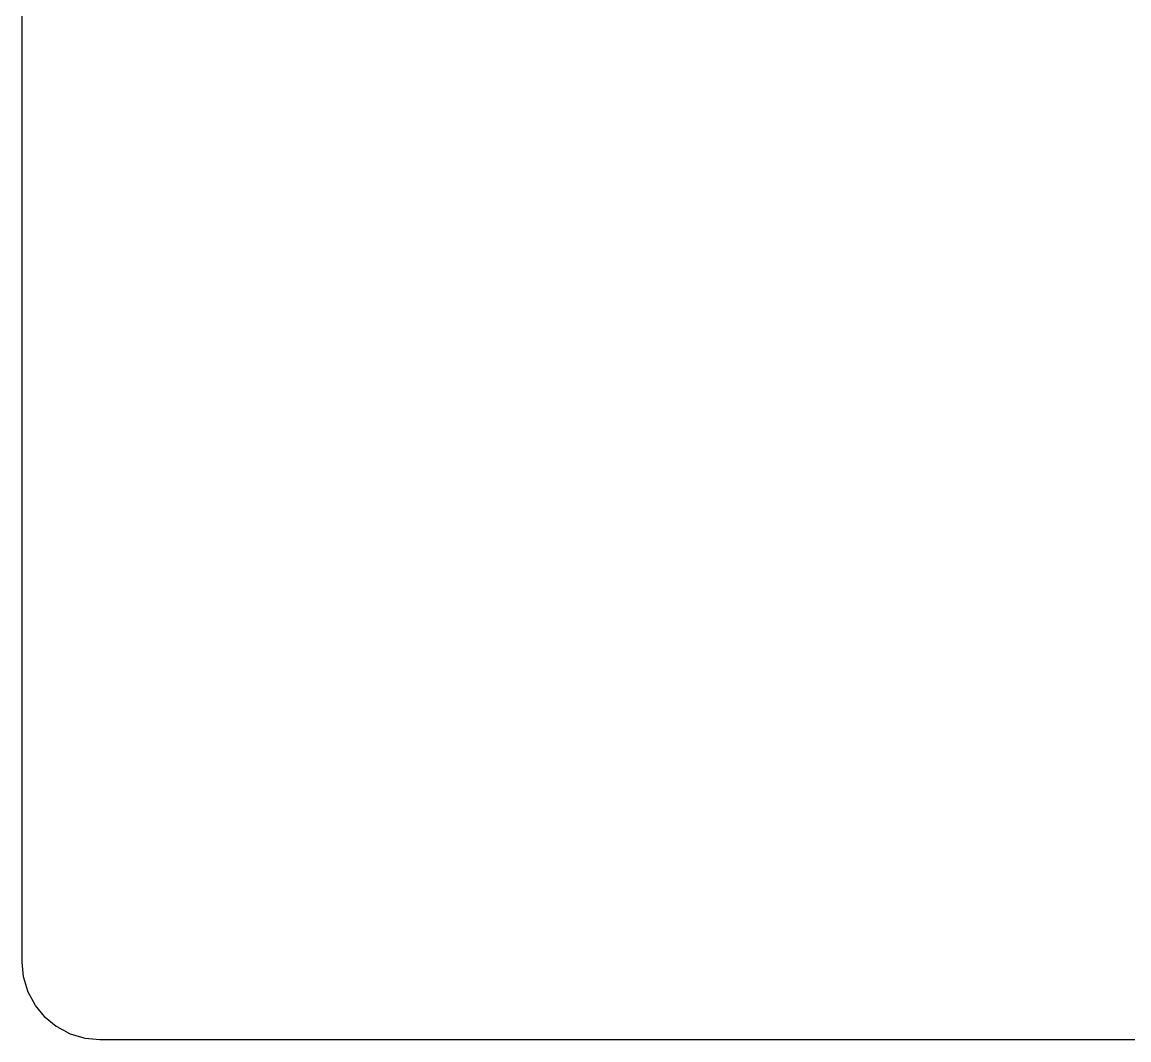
# Model space of a CAD drawing. Extents: x 114.9 to 199.6, y -137.1 to -76.7.
# Drawn here: x 114.88 to 125.54, y -126.15 to -116.35 of the extents above; entities that cross this region are included whole.
import ezdxf

# ---------------------------------------------------------------- set-up
doc = ezdxf.new("R2010")
doc.units = 0
doc.layers.add('BLACK', color=7, linetype='CONTINUOUS')

msp = doc.modelspace()

# ---------------------------------------------------------------- linework, layer by layer
at = {"layer": 'BLACK', "linetype": 'CONTINUOUS'}
for p, q in [((114.8805, -116.508467), (114.8805, -116.195198)), ((114.8805, -117.065198), (114.8805, -116.508467)), ((114.8805, -118.025198), (114.8805, -117.065198)), ((114.8805, -118.865198), (114.8805, -118.025198)), ((114.8805, -119.275198), (114.8805, -118.865198)), ((114.8805, -120.115198), (114.8805, -119.275198)), ((114.8805, -120.625198), (114.8805, -120.115198)), ((114.8805, -121.515198), (114.8805, -120.625198)), ((114.8805, -123.557001), (114.8805, -121.515198)), ((114.8805, -125.397593), (114.8805, -123.557001)), ((114.880736, -125.402396), (114.8805, -125.397593)), ((114.894428, -125.541417), (114.880736, -125.402396)), ((114.896302, -125.550838), (114.894428, -125.541417)), ((114.936151, -125.682205), (114.896302, -125.550838)), ((114.939824, -125.691072), (114.936151, -125.682205)), ((115.004539, -125.812144), (114.939824, -125.691072)), ((115.009875, -125.82013), (115.004539, -125.812144)), ((115.096961, -125.926245), (115.009875, -125.82013)), ((115.103754, -125.933038), (115.096961, -125.926245)), ((115.209869, -126.020124), (115.103754, -125.933038)), ((115.217855, -126.02546), (115.209869, -126.020124)), ((115.338923, -126.090173), (115.217855, -126.02546)), ((115.347798, -126.093849), (115.338923, -126.090173)), ((115.479161, -126.133697), (115.347798, -126.093849)), ((115.488582, -126.135571), (115.479161, -126.133697)), ((115.627604, -126.149264), (115.488582, -126.135571)), ((115.632407, -126.1495), (115.627604, -126.149264)), ((143.648416, -126.1495), (115.632407, -126.1495))]:
    msp.add_line(p, q, dxfattribs=at)

doc.saveas('drawing.dxf')
